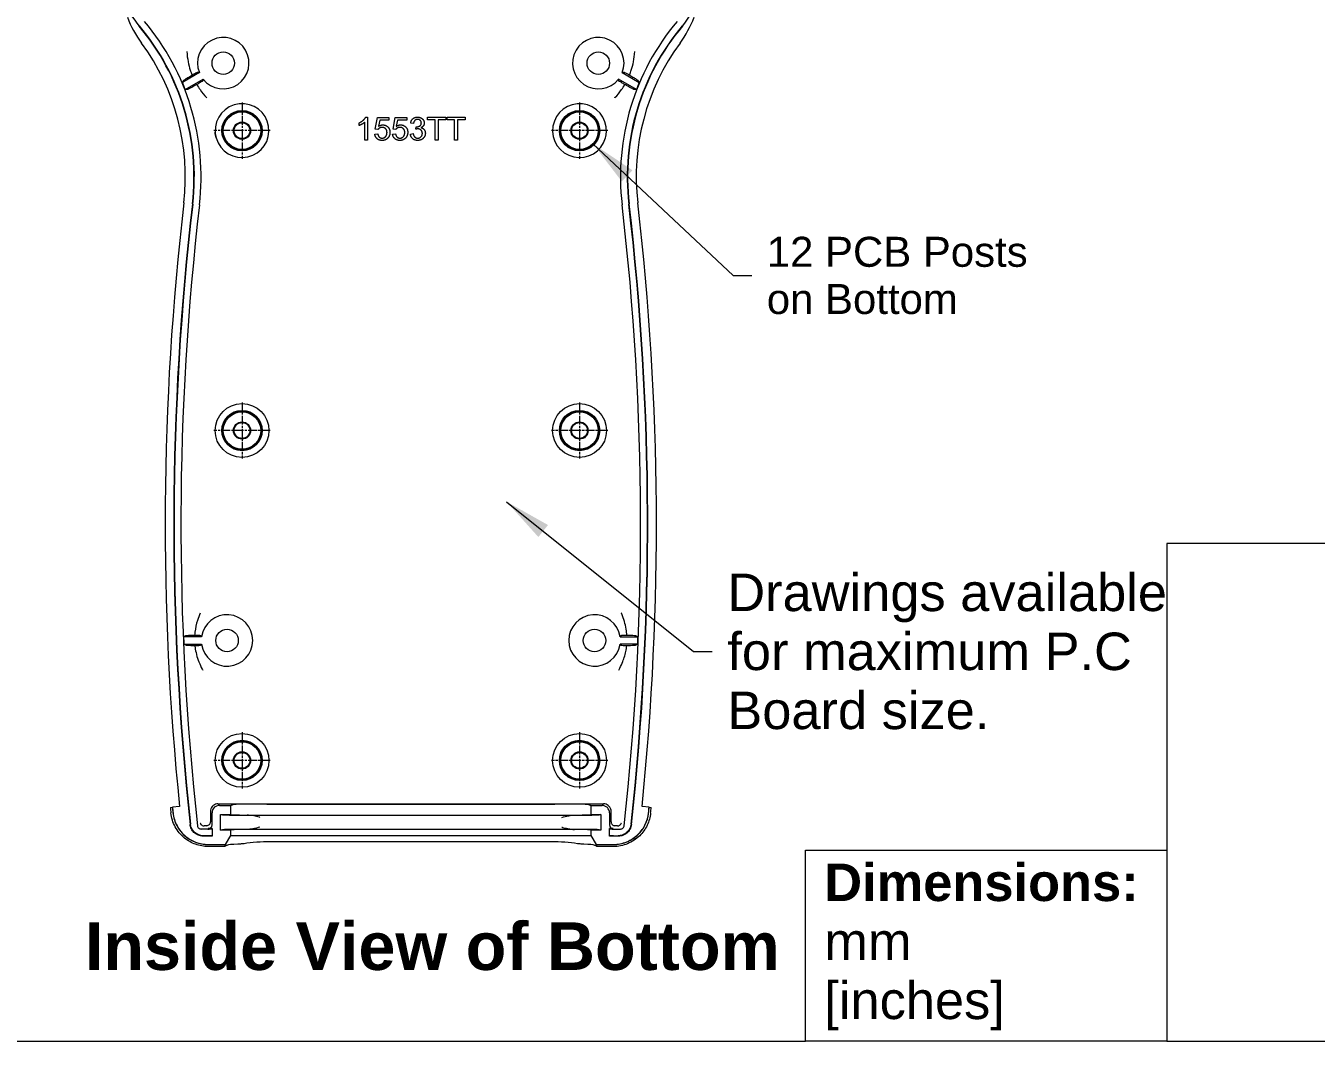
# Model space of a CAD drawing. Header units: millimetres. Extents: x 23 to 674, y 24 to 517.
# Drawn here: x 330.3 to 502.3, y 24.1 to 159.6 of the extents above; entities that cross this region are included whole.
import ezdxf
from ezdxf.enums import TextEntityAlignment as Align

# ---------------------------------------------------------------- set-up
doc = ezdxf.new("R2010")
doc.units = ezdxf.units.MM
doc.header["$LTSCALE"] = 2.5
doc.linetypes.add('CHAIN', pattern=[0.7087, 0.4724, -0.0591, 0.1181, -0.0591])
for name, color, linetype, lineweight in [('Center Mark (ANSI)', 7, 'Continuous', 9), ('Sketch Geometry (ANSI)', 7, 'Continuous', 9), ('Symbol (ANSI)', 7, 'Continuous', 9), ('Visible (ANSI)', 7, 'Continuous', 9)]:
    doc.layers.add(name, color=color, linetype=linetype, lineweight=lineweight)
doc.styles.add('Label Text (ANSI)', font='arialbd.ttf')
doc.styles.add('Note Text (ANSI)', font='arial.ttf')
doc.styles.add('Text Style20', font='arial.ttf')
doc.dimstyles.new('Default - mm (ANSI)$7', dxfattribs={"dimscale": 2.5, "dimtxt": 2, "dimasz": 2.5, "dimexe": 3.175, "dimexo": 1, "dimgap": 0.8, "dimtad": 0, "dimtih": 1, "dimtoh": 1, "dimrnd": 1e-08, "dimzin": 4, "dimdsep": 46, "dimtxsty": 'Note Text (ANSI)', "dimblk": 'Filled-1', "dimcen": 0.09, "dimdle": 10, "dimclrd": 256, "dimclre": 256, "dimclrt": 256, "dimadec": 1, "dimazin": 0, "dimtfac": 1.524, "dimtofl": 0, "dimtmove": 0, "dimatfit": 3, "dimfxl": 1, "dimtolj": 1, "dimtzin": 0, "dimlwd": -1, "dimlwe": -1, "dimarcsym": 0})

# ---------------------------------------------------------------- blocks, each defined once
blk = doc.blocks.new('Filled-1')
at = {"color": 0}
for p, q in [((0, 0), (-1, 0.15)), ((-1, 0.15), (-1, -0.15)), ((-1, 0), (0, 0)), ((-1, -0.15), (0, 0))]:
    blk.add_line(p, q, dxfattribs=at)
at = {"color": 0, "flags": 128}
blk.add_lwpolyline([(-1, -0.15), (0, 0), (-1, 0.15), (-1, -0.15)], dxfattribs=at)
at = {"color": 0}
blk.add_solid([(-1, -0.15), (0, 0), (-1, 0.15), (-1, -0.15)], dxfattribs=at)
blk = doc.blocks.new('Title Blocks HAMMOND')
at = {"layer": 'Sketch Geometry (ANSI)'}
for p, q in [((269.997, 36.196), (193.212, 36.196)), ((193.212, 36.196), (193.212, 9.64)), ((173.942, 9.64), (173.942, 19.837)), ((173.942, 19.837), (193.212, 19.837)), ((193.212, 19.837), (193.212, 9.64)), ((9.353, 9.64), (173.942, 9.64)), ((193.212, 9.64), (173.942, 9.64)), ((193.212, 9.64), (269.997, 9.64))]:
    blk.add_line(p, q, dxfattribs=at)
at = {"layer": 'Symbol (ANSI)', "insert": (174.947, 14.667), "char_height": 2, "width": 30.72329, "attachment_point": 4, "line_spacing_factor": 0.944221, "style": 'Note Text (ANSI)'}
blk.add_mtext('\\fArial|b1|i0;\\H2.0000;Dimensions:\\fArial|b0|i0;\\H2.0000;\\Pmm\\P[inches]', dxfattribs=at)
at = {"layer": 'Symbol (ANSI)', "style": 'Text Style20'}
blk.add_attdef('<TITLE>_001', text='', height=5, dxfattribs=at).set_placement((230.163, 16.385), align=Align.MIDDLE_CENTER)

msp = doc.modelspace()

# ---------------------------------------------------------------- linework, layer by layer
at = {"layer": 'Center Mark (ANSI)', "linetype": 'CHAIN'}
for p, q in [((359.1167, 149.3297), (359.1167, 141.8297)), ((404.1167, 149.3297), (404.1167, 141.8297)), ((362.8667, 145.5797), (355.3667, 145.5797)), ((407.8667, 145.5797), (400.3667, 145.5797)), ((359.1167, 109.3297), (359.1167, 101.8297)), ((404.1167, 109.3297), (404.1167, 101.8297)), ((362.8667, 105.5797), (355.3667, 105.5797)), ((407.8667, 105.5797), (400.3667, 105.5797)), ((359.1167, 65.3297), (359.1167, 57.8297)), ((404.1167, 65.3297), (404.1167, 57.8297)), ((362.8667, 61.5797), (355.3667, 61.5797)), ((407.8667, 61.5797), (400.3667, 61.5797))]:
    msp.add_line(p, q, dxfattribs=at)
at = {"layer": 'Visible (ANSI)'}
for p, q in [((353.4277, 153.3158), (351.159, 152.006)), ((409.8057, 153.3158), (412.0744, 152.006)), ((351.5379, 151.0701), (353.9277, 152.4498)), ((411.6955, 151.0701), (409.3057, 152.4498)), ((374.7382, 146.2586), (374.7382, 146.6212)), ((375.4867, 144.3245), (375.4867, 146.7095)), ((375.6192, 147.386), (375.861, 147.386)), ((375.861, 147.386), (375.861, 144.3245)), ((376.8884, 145.7681), (377.1837, 147.3349)), ((377.1837, 147.3349), (378.6993, 147.3349)), ((377.4835, 146.9769), (377.3185, 146.1586)), ((378.6993, 146.9769), (377.4835, 146.9769)), ((378.6993, 147.3349), (378.6993, 146.9769)), ((379.2572, 145.7681), (379.5525, 147.3349)), ((379.5525, 147.3349), (381.0681, 147.3349)), ((379.8523, 146.9769), (379.6873, 146.1586)), ((381.0681, 146.9769), (379.8523, 146.9769)), ((381.0681, 147.3349), (381.0681, 146.9769)), ((381.9724, 146.5282), (381.5981, 146.5956)), ((383.8507, 147.0141), (383.8507, 147.3744)), ((383.8507, 147.3744), (386.2683, 147.3744)), ((384.8549, 147.0141), (383.8507, 147.0141)), ((384.8549, 144.3245), (384.8549, 147.0141)), ((386.2683, 147.0141), (385.2594, 147.0141)), ((385.2594, 147.0141), (385.2594, 144.3245)), ((386.2683, 147.3744), (386.2683, 147.0141)), ((386.4543, 147.0141), (386.4543, 147.3744)), ((386.4543, 147.3744), (388.8719, 147.3744)), ((387.4585, 147.0141), (386.4543, 147.0141)), ((387.4585, 144.3245), (387.4585, 147.0141)), ((388.8719, 147.0141), (387.863, 147.0141)), ((387.863, 147.0141), (387.863, 144.3245)), ((388.8719, 147.3744), (388.8719, 147.0141)), ((376.821, 145.1241), (377.2139, 145.1567)), ((377.2395, 145.7216), (376.8884, 145.7681)), ((379.1898, 145.1241), (379.5827, 145.1567)), ((379.6082, 145.7216), (379.2572, 145.7681)), ((381.5609, 145.1334), (381.9352, 145.1823)), ((382.3002, 145.7704), (382.3397, 146.0982)), ((375.861, 144.3245), (375.4867, 144.3245)), ((385.2594, 144.3245), (384.8549, 144.3245)), ((387.863, 144.3245), (387.4585, 144.3245)), ((353.723, 78.0797), (351.3228, 78.0797)), ((409.5104, 78.0797), (411.9106, 78.0797)), ((351.365, 77.0797), (353.723, 77.0797)), ((411.8684, 77.0797), (409.5104, 77.0797)), ((349.561, 55.3159), (349.8247, 55.343)), ((350.7869, 55.4509), (349.8412, 55.3535)), ((355.9115, 55.7848), (407.322, 55.7848)), ((356.1166, 55.5797), (357.6167, 55.5797)), ((357.6167, 55.5797), (357.9304, 55.6841)), ((357.6167, 54.3797), (357.6167, 55.5797)), ((362.4242, 55.7586), (400.8092, 55.7586)), ((405.303, 55.6841), (405.6167, 55.5797)), ((405.6167, 55.5797), (407.1169, 55.5797)), ((405.6167, 55.5797), (405.6167, 54.3797)), ((413.3923, 55.3535), (412.4465, 55.4509)), ((413.4088, 55.343), (413.6725, 55.3159)), ((355.1167, 52.9797), (355.1167, 54.5798)), ((356.2667, 52.2797), (356.2667, 54.3797)), ((356.2667, 54.3797), (357.6167, 54.3797)), ((356.2667, 54.3797), (356.5015, 54.321)), ((357.6167, 54.3797), (357.9304, 54.3274)), ((362.4242, 54.2902), (400.8092, 54.2902)), ((405.303, 54.3274), (405.6167, 54.3797)), ((405.6167, 54.3797), (406.9667, 54.3797)), ((406.9667, 54.3797), (406.7319, 54.321)), ((406.9667, 54.3797), (406.9667, 52.2797)), ((408.1167, 54.5798), (408.1167, 52.9797)), ((354.5689, 52.4308), (353.6691, 52.4308)), ((355.1167, 52.4797), (354.6169, 52.4797)), ((355.0682, 52.4473), (355.1167, 52.4797)), ((355.1167, 52.4797), (355.1167, 51.4797)), ((356.2667, 52.2797), (356.5015, 52.3383)), ((357.6167, 52.2797), (356.2667, 52.2797)), ((357.9304, 52.3319), (357.6167, 52.2797)), ((357.6167, 51.5797), (357.6167, 52.2797)), ((400.8092, 52.3691), (362.4242, 52.3691)), ((405.6167, 52.2797), (405.303, 52.3319)), ((406.9667, 52.2797), (405.6167, 52.2797)), ((405.6167, 52.2797), (405.6167, 51.5797)), ((406.9667, 52.2797), (406.7319, 52.3383)), ((408.6165, 52.4797), (408.1167, 52.4797)), ((408.1167, 52.4797), (408.1653, 52.4473)), ((408.1167, 51.4797), (408.1167, 52.4797)), ((408.6646, 52.4308), (409.5644, 52.4308)), ((355.1167, 51.4797), (353.9363, 51.4797)), ((354.5689, 51.5286), (353.9801, 51.5286)), ((354.5917, 50.3797), (356.9229, 50.3797)), ((354.5917, 50.3622), (356.9391, 50.3622)), ((356.7858, 50.0971), (354.6075, 50.0971)), ((355.1167, 51.4797), (355.0682, 51.512)), ((356.9391, 50.3622), (356.7858, 50.0971)), ((357.1869, 50.29), (356.7858, 50.0971)), ((356.9229, 50.3797), (357.6167, 51.5797)), ((356.9229, 50.3797), (356.9391, 50.3622)), ((357.6167, 51.5797), (357.9304, 51.5797)), ((357.9304, 51.5797), (362.4242, 51.5797)), ((362.4242, 51.5797), (400.8092, 51.5797)), ((400.8092, 50.7133), (362.4242, 50.7133)), ((400.8092, 51.5797), (405.303, 51.5797)), ((405.303, 51.5797), (405.6167, 51.5797)), ((405.6167, 51.5797), (406.3105, 50.3797)), ((406.4476, 50.0971), (406.0466, 50.29)), ((406.2944, 50.3622), (406.3105, 50.3797)), ((406.4476, 50.0971), (406.2944, 50.3622)), ((406.2944, 50.3622), (408.6417, 50.3622)), ((406.3105, 50.3797), (408.6417, 50.3797)), ((408.626, 50.0971), (406.4476, 50.0971)), ((408.1653, 51.512), (408.1167, 51.4797)), ((409.2971, 51.4797), (408.1167, 51.4797)), ((408.6646, 51.5286), (409.2533, 51.5286))]:
    msp.add_line(p, q, dxfattribs=at)
for centre, radius in [((356.6167, 154.5797), 1.5), ((406.6167, 154.5797), 1.5), ((359.1167, 145.5797), 2.6853), ((359.1167, 145.5797), 2.596), ((359.1167, 145.5797), 2.5), ((404.1167, 145.5797), 2.6853), ((404.1167, 145.5797), 2.596), ((404.1167, 145.5797), 2.5), ((359.1167, 145.5797), 1.15), ((359.1167, 145.5797), 1.054), ((404.1167, 145.5797), 1.15), ((404.1167, 145.5797), 1.054), ((359.1167, 105.5797), 3.5873), ((404.1167, 105.5797), 3.5873), ((359.1167, 105.5797), 2.6853), ((359.1167, 105.5797), 2.596), ((359.1167, 105.5797), 2.5), ((359.1167, 105.5797), 1.15), ((404.1167, 105.5797), 2.6853), ((404.1167, 105.5797), 2.596), ((404.1167, 105.5797), 2.5), ((404.1167, 105.5797), 1.15), ((359.1167, 105.5797), 1.054), ((404.1167, 105.5797), 1.054), ((357.1167, 77.5797), 1.5), ((406.1167, 77.5797), 1.5), ((359.1167, 61.5797), 3.5873), ((359.1167, 61.5797), 2.6853), ((359.1167, 61.5797), 2.596), ((359.1167, 61.5797), 2.5), ((404.1167, 61.5797), 3.5873), ((404.1167, 61.5797), 2.6853), ((404.1167, 61.5797), 2.596), ((404.1167, 61.5797), 2.5), ((359.1167, 61.5797), 1.15), ((359.1167, 61.5797), 1.054), ((404.1167, 61.5797), 1.15), ((404.1167, 61.5797), 1.054)]:
    msp.add_circle(centre, radius, dxfattribs=at)
for centre, radius, start, end in [((353.8167, 166.606), 11, 180, 220.007265), ((409.4167, 166.606), 11, 319.992739, 0), ((357.5265, 165.928), 14.6492, 200.875647, 216.318772), ((321.4335, 139.4262), 32.2289, 353.345188, 40.007264), ((441.7999, 139.4262), 32.2289, 139.992739, 186.654808), ((405.7069, 165.928), 14.6492, 323.681228, 339.124353), ((321.4335, 139.4262), 31.2778, 353.345188, 40.007264), ((321.4335, 139.4262), 31.3267, 353.345188, 40.007264), ((441.7999, 139.4262), 31.3267, 139.992739, 186.654808), ((441.7999, 139.4262), 31.2778, 139.992739, 186.654808), ((321.4335, 139.4262), 30.1285, 353.345192, 36.273792), ((356.6167, 154.5797), 3.4303, 218.38124, 201.61876), ((406.6167, 154.5797), 3.4303, 338.38124, 321.61876), ((441.7999, 139.4262), 30.1285, 143.726208, 186.654808), ((321.4335, 139.4262), 32.2778, 21.145555, 22.937974), ((441.7999, 139.4262), 32.2778, 157.062023, 158.854442), ((359.1167, 145.5797), 3.5873, 195.644426, 182.903943), ((404.1167, 145.5797), 3.5873, 357.095986, 344.35564), ((359.1167, 145.5797), 3.5873, 182.903943, 195.644426), ((404.1167, 145.5797), 3.5873, 344.35564, 357.095986), ((718.6667, 93.0797), 369.7992, 173.345192, 185.840223), ((44.5667, 93.0797), 369.7992, 354.159777, 6.654808), ((718.6667, 93.0797), 368.65, 173.345192, 186.235499), ((718.6667, 93.0797), 368.6011, 173.345192, 186.228653), ((718.6667, 93.0797), 367.6989, 173.345192, 186.277213), ((44.5667, 93.0797), 367.6989, 353.722787, 6.654808), ((44.5667, 93.0797), 368.6011, 353.771347, 6.654808), ((44.5667, 93.0797), 368.65, 353.764501, 6.654808), ((357.1167, 77.5797), 3.4303, 188.38124, 171.61876), ((406.1167, 77.5797), 3.4303, 8.38124, 351.61876), ((718.6667, 93.0797), 367.65, 182.338298, 182.49428), ((44.5667, 93.0797), 367.65, 357.50572, 357.661702), ((718.6667, 93.0797), 371.0325, 185.841697, 185.956632), ((718.6667, 93.0797), 370.7675, 185.841671, 185.959094), ((718.6667, 93.0797), 370.75, 185.84032, 185.959094), ((44.5667, 93.0797), 370.75, 354.040906, 354.15968), ((44.5667, 93.0797), 370.7675, 354.040906, 354.158329), ((44.5667, 93.0797), 371.0325, 354.043368, 354.158303)]:
    msp.add_arc(centre, radius, start, end, dxfattribs=at)
for centre, major_axis, ratio, start_param, end_param in [((356.1169, 54.5795), (-0.7073, 0.7073), 0.99969546, 5.49793944, 7.06843118), ((355.9118, 54.7846), (-0.7073, 0.7073), 0.99969546, 5.49793944, 6.16917915), ((362.4242, 55.68), (-4.5, 0), 0.01745506, 4.71238898, 6.23082543), ((400.8092, 55.68), (-4.5, 0), 0.01745506, 3.19395253, 4.71238898), ((407.1166, 54.5795), (0.7073, 0.7073), 0.99969546, 5.49793944, 7.06843118), ((407.3217, 54.7846), (0.7073, 0.7073), 0.99969546, 0.11400615, 0.78524587), ((361.4985, 54.3225), (5, 0), 0.00872687, 3.17649925, 4.3657609), ((362.4242, 54.3295), (4.5, 0), 0.00872687, 3.19395253, 4.71238898), ((400.8092, 54.3295), (4.5, 0), 0.00872687, 4.71238898, 6.23082543), ((401.7349, 54.3225), (5, 0), 0.00872687, 5.05901707, 6.24827873), ((354.5689, 52.4482), (-0.5, 0), 0.03492077, 1.57079633, 3.08923278), ((354.6166, 52.98), (0.2237, -0.4476), 0.9992388, 5.81996405, 7.39015129), ((361.4985, 52.3368), (-5, 0), 0.00872687, 5.05901707, 6.24827871), ((362.4242, 52.3298), (-4.5, 0), 0.00872687, 4.71238898, 6.23082543), ((400.8092, 52.3298), (-4.5, 0), 0.00872687, 3.19395253, 4.71238898), ((401.7349, 52.3368), (-5, 0), 0.00872687, 3.17649924, 4.36576089), ((408.6168, 52.98), (-0.2237, -0.4476), 0.9992388, 5.17621932, 6.74640657), ((408.6646, 52.4482), (-0.5, 0), 0.03492077, 0.05235988, 1.57079633), ((354.5689, 51.5111), (0.5, 0), 0.03492077, 0.05235988, 1.57079633), ((362.4242, 50.2768), (5.2512, 0), 0.03492787, 2.40445743, 3.06910814), ((400.8092, 50.2768), (-5.2512, 0), 0.03492787, 3.21407717, 3.87872788), ((408.6646, 51.5111), (0.5, 0), 0.03492077, 1.57079633, 3.08923278)]:
    msp.add_ellipse(centre, major_axis=major_axis, ratio=ratio, start_param=start_param, end_param=end_param, dxfattribs=at)
for points, knots in [([(351.7513, 156.1398), (351.7516, 156.1351), (351.7519, 156.1304), (351.783, 155.6674), (351.8413, 155.2098), (352.0041, 154.383), (352.0991, 154.0119), (352.2808, 153.4481), (352.3509, 153.253), (352.4372, 153.036), (352.4467, 153.0123), (352.4563, 152.9888)], [-0.679996146, -0.679996146, -0.679996146, -0.679996146, -0.678582107, -0.678582107, -0.540801428, -0.540801428, -0.426725197, -0.426725197, -0.365085678, -0.365085678, -0.357544612, -0.357544612, -0.357544612, -0.357544612]), ([(410.7771, 152.9888), (410.7866, 153.012), (410.796, 153.0353), (410.8821, 153.2518), (410.9522, 153.4467), (411.1337, 154.0096), (411.2286, 154.38), (411.3919, 155.2073), (411.4504, 155.6662), (411.4816, 156.1304), (411.4819, 156.1351), (411.4822, 156.1398)], [-0.321037821, -0.321037821, -0.321037821, -0.321037821, -0.313607218, -0.313607218, -0.25201543, -0.25201543, -0.138152875, -0.138152875, 0, 0, 0.001414056, 0.001414056, 0.001414056, 0.001414056]), ([(352.4563, 152.9888), (352.5865, 153.0625), (352.7181, 153.1363), (352.9317, 153.2547), (353.0411, 153.3142), (353.164, 153.3784), (353.203, 153.3968), (353.2068, 153.3954)], [0.287996199, 0.287996199, 0.287996199, 0.287996199, 0.335589303, 0.335589303, 0.391267052, 0.391267052, 0.443931975, 0.443931975, 0.443931975, 0.443931975]), ([(410.0266, 153.3954), (410.0304, 153.3968), (410.0694, 153.3784), (410.1924, 153.3142), (410.3017, 153.2547), (410.5154, 153.1363), (410.647, 153.0625), (410.7771, 152.9888)], [0.448984126, 0.448984126, 0.448984126, 0.448984126, 0.501649048, 0.501649048, 0.557326797, 0.557326797, 0.604919948, 0.604919948, 0.604919948, 0.604919948]), ([(351.3903, 152.3375), (351.3957, 152.3452), (351.4437, 152.3781), (351.5971, 152.4754), (351.7386, 152.5621), (352.0401, 152.7432), (352.2537, 152.8699), (352.4533, 152.987), (352.4548, 152.9879), (352.4563, 152.9888)], [0.60112555, 0.60112555, 0.60112555, 0.60112555, 0.668168239, 0.668168239, 0.742412834, 0.742412834, 0.816935283, 0.816935283, 0.817499131, 0.817499131, 0.817499131, 0.817499131]), ([(353.0846, 151.7285), (353.0522, 151.7101), (353.0208, 151.6922), (352.7903, 151.5613), (352.5734, 151.4394), (352.2659, 151.2689), (352.1205, 151.19), (351.9608, 151.1065), (351.9093, 151.082), (351.9009, 151.0817)], [0.361914461, 0.361914461, 0.361914461, 0.361914461, 0.373220825, 0.373220825, 0.447890714, 0.447890714, 0.52201886, 0.52201886, 0.588906621, 0.588906621, 0.588906621, 0.588906621]), ([(353.8862, 152.2187), (353.8855, 152.2147), (353.8501, 152.1902), (353.733, 152.1158), (353.6268, 152.0508), (353.4001, 151.9147), (353.2392, 151.8192), (353.0882, 151.7306), (353.0864, 151.7296), (353.0846, 151.7285)], [0.448984126, 0.448984126, 0.448984126, 0.448984126, 0.501649048, 0.501649048, 0.557326797, 0.557326797, 0.613440382, 0.613440382, 0.614117852, 0.614117852, 0.614117852, 0.614117852]), ([(353.0846, 151.7285), (353.2221, 151.4976), (353.3689, 151.2733), (353.792, 150.6787), (354.0852, 150.321), (354.4011, 149.9794), (354.4043, 149.976), (354.4075, 149.9725)], [-0.218099019, -0.218099019, -0.218099019, -0.218099019, -0.138147124, -0.138147124, 0, 0, 0.001414056, 0.001414056, 0.001414056, 0.001414056]), ([(408.8259, 149.9725), (408.8291, 149.976), (408.8323, 149.9794), (409.1474, 150.3201), (409.4398, 150.6768), (409.8632, 151.2712), (410.0107, 151.4966), (410.1488, 151.7285)], [-0.679995804, -0.679995804, -0.679995804, -0.679995804, -0.678581765, -0.678581765, -0.540807146, -0.540807146, -0.460483216, -0.460483216, -0.460483216, -0.460483216]), ([(410.1488, 151.7285), (410.147, 151.7296), (410.1452, 151.7306), (409.9942, 151.8192), (409.8333, 151.9147), (409.6066, 152.0508), (409.5005, 152.1158), (409.3834, 152.1902), (409.3479, 152.2147), (409.3473, 152.2187)], [0.278798203, 0.278798203, 0.278798203, 0.278798203, 0.279475718, 0.279475718, 0.335589303, 0.335589303, 0.391267052, 0.391267052, 0.443931975, 0.443931975, 0.443931975, 0.443931975]), ([(411.3326, 151.0817), (411.3241, 151.082), (411.2726, 151.1065), (411.1129, 151.19), (410.9676, 151.2689), (410.6601, 151.4394), (410.4431, 151.5613), (410.2127, 151.6922), (410.1812, 151.7101), (410.1488, 151.7285)], [0.602616912, 0.602616912, 0.602616912, 0.602616912, 0.669504673, 0.669504673, 0.743632819, 0.743632819, 0.818302708, 0.818302708, 0.82960912, 0.82960912, 0.82960912, 0.82960912]), ([(410.7771, 152.9888), (410.7786, 152.9879), (410.7802, 152.987), (410.9797, 152.8699), (411.1933, 152.7432), (411.4948, 152.5621), (411.6364, 152.4754), (411.7898, 152.3781), (411.8377, 152.3452), (411.8431, 152.3375)], [0.370971522, 0.370971522, 0.370971522, 0.370971522, 0.371535426, 0.371535426, 0.446057874, 0.446057874, 0.52030247, 0.52030247, 0.587345159, 0.587345159, 0.587345159, 0.587345159]), ([(355.6623, 144.6123), (355.5969, 144.8461), (355.5552, 145.0864), (355.5366, 145.3525), (355.5352, 145.3753), (355.5341, 145.3979)], [-0.4430392977, -0.4430392977, -0.4430392977, -0.4430392977, -0.3886766532, -0.3886766532, -0.3835770536, -0.3835770536, -0.3835770536, -0.3835770536]), ([(407.5711, 144.6123), (407.6366, 144.8461), (407.6783, 145.0864), (407.6969, 145.3525), (407.6982, 145.3753), (407.6994, 145.3979)], [-0.4430389929, -0.4430389929, -0.4430389929, -0.4430389929, -0.3886766532, -0.3886766532, -0.3835773851, -0.3835773851, -0.3835773851, -0.3835773851]), ([(353.5504, 81.2386), (353.5485, 81.2344), (353.5466, 81.2301), (353.4071, 80.9119), (353.2854, 80.5904), (353.0197, 79.7499), (352.9022, 79.221), (352.8221, 78.5494), (352.8094, 78.4156), (352.8002, 78.2814)], [-0.785523904, -0.785523904, -0.785523904, -0.785523904, -0.784138172, -0.784138172, -0.681594557, -0.681594557, -0.520344199, -0.520344199, -0.480294937, -0.480294937, -0.480294937, -0.480294937]), ([(410.4333, 78.2814), (410.4146, 78.5519), (410.3823, 78.8203), (410.2185, 79.7856), (410.0126, 80.4632), (409.7216, 81.15), (409.7053, 81.188), (409.6868, 81.2301), (409.6849, 81.2344), (409.6831, 81.2386)], [-0.304448339, -0.304448339, -0.304448339, -0.304448339, -0.223798967, -0.223798967, -0.012406174, -0.012406174, 0, 0, 0.001390005, 0.001390005, 0.001390005, 0.001390005]), ([(351.6591, 78.2511), (351.667, 78.2551), (351.7241, 78.2596), (351.904, 78.2672), (352.0685, 78.2715), (352.3944, 78.2772), (352.5987, 78.2797), (352.8002, 78.2814)], [0.006875348, 0.006875348, 0.006875348, 0.006875348, 0.074040795, 0.074040795, 0.14807999, 0.14807999, 0.212313109, 0.212313109, 0.212313109, 0.212313109]), ([(352.8002, 78.2814), (352.9222, 78.2802), (353.0392, 78.2786), (353.2629, 78.2748), (353.3874, 78.2715), (353.526, 78.2657), (353.569, 78.2621), (353.5715, 78.259)], [0.296671968, 0.296671968, 0.296671968, 0.296671968, 0.335589303, 0.335589303, 0.391267052, 0.391267052, 0.443931975, 0.443931975, 0.443931975, 0.443931975]), ([(409.6619, 78.259), (409.6645, 78.2621), (409.7075, 78.2657), (409.8461, 78.2715), (409.9705, 78.2748), (410.1942, 78.2786), (410.3113, 78.2802), (410.4333, 78.2814)], [0.448984126, 0.448984126, 0.448984126, 0.448984126, 0.501649048, 0.501649048, 0.557326797, 0.557326797, 0.596244132, 0.596244132, 0.596244132, 0.596244132]), ([(410.4333, 78.2814), (410.6347, 78.2797), (410.8391, 78.2772), (411.1649, 78.2715), (411.3294, 78.2672), (411.5093, 78.2596), (411.5665, 78.2551), (411.5744, 78.2511)], [0.973036081, 0.973036081, 0.973036081, 0.973036081, 1.0372692, 1.0372692, 1.111308395, 1.111308395, 1.178473841, 1.178473841, 1.178473841, 1.178473841]), ([(352.8275, 76.8782), (352.6361, 76.8799), (352.4453, 76.8823), (352.127, 76.8878), (351.9621, 76.8921), (351.7815, 76.8997), (351.724, 76.9042), (351.7158, 76.9083)], [0.976417218, 0.976417218, 0.976417218, 0.976417218, 1.037295342, 1.037295342, 1.111398594, 1.111398594, 1.178566177, 1.178566177, 1.178566177, 1.178566177]), ([(353.5715, 76.9003), (353.569, 76.8972), (353.526, 76.8936), (353.3874, 76.8878), (353.2629, 76.8846), (353.0461, 76.8808), (352.9397, 76.8794), (352.8275, 76.8782)], [0.448984126, 0.448984126, 0.448984126, 0.448984126, 0.501649048, 0.501649048, 0.557326797, 0.557326797, 0.593334519, 0.593334519, 0.593334519, 0.593334519]), ([(352.8275, 76.8782), (352.8345, 76.8137), (352.8423, 76.7493), (352.8946, 76.3576), (352.9583, 76.035), (353.2188, 75.0308), (353.4819, 74.3733), (353.8306, 73.7139), (353.8502, 73.6775), (353.8722, 73.6371), (353.8744, 73.633), (353.8766, 73.6289)], [-0.34113168, -0.34113168, -0.34113168, -0.34113168, -0.321850898, -0.321850898, -0.223798968, -0.223798968, -0.012406174, -0.012406174, 0, 0, 0.001390005, 0.001390005, 0.001390005, 0.001390005]), ([(409.3568, 73.6289), (409.3591, 73.633), (409.3613, 73.6371), (409.5275, 73.9422), (409.6763, 74.2521), (410.013, 75.0668), (410.1753, 75.5837), (410.3377, 76.3667), (410.378, 76.6211), (410.406, 76.8782)], [-0.785523902, -0.785523902, -0.785523902, -0.785523902, -0.78413817, -0.78413817, -0.681594556, -0.681594556, -0.520344198, -0.520344198, -0.443583792, -0.443583792, -0.443583792, -0.443583792]), ([(410.406, 76.8782), (410.2937, 76.8794), (410.1873, 76.8808), (409.9705, 76.8846), (409.8461, 76.8878), (409.7075, 76.8936), (409.6645, 76.8972), (409.6619, 76.9003)], [0.299581581, 0.299581581, 0.299581581, 0.299581581, 0.335589303, 0.335589303, 0.391267052, 0.391267052, 0.443931975, 0.443931975, 0.443931975, 0.443931975]), ([(411.5176, 76.9083), (411.5094, 76.9042), (411.4519, 76.8997), (411.2714, 76.8921), (411.1065, 76.8878), (410.7881, 76.8823), (410.5973, 76.8799), (410.406, 76.8782)], [0.006875527, 0.006875527, 0.006875527, 0.006875527, 0.074043109, 0.074043109, 0.148146362, 0.148146362, 0.209024486, 0.209024486, 0.209024486, 0.209024486]), ([(355.2895, 55.5678), (355.2748, 55.5561), (355.2605, 55.544), (355.1691, 55.4626), (355.1032, 55.3822), (354.9913, 55.1919), (354.95, 55.0807), (354.918, 54.9051), (354.9125, 54.8446), (354.9125, 54.784)], [0.239535613, 0.239535613, 0.239535613, 0.239535613, 0.2446808486, 0.2446808486, 0.2730511439, 0.2730511439, 0.3053297737, 0.3053297737, 0.3219472002, 0.3219472002, 0.3219472002, 0.3219472002]), ([(408.3209, 54.784), (408.3209, 54.8807), (408.307, 54.9768), (408.2428, 55.194), (408.1822, 55.31), (408.0547, 55.4692), (408.002, 55.5217), (407.944, 55.5678)], [0.0332995993, 0.0332995993, 0.0332995993, 0.0332995993, 0.0624392198, 0.0624392198, 0.1015308434, 0.1015308434, 0.1239024237, 0.1239024237, 0.1239024237, 0.1239024237]), ([(354.6075, 50.0971), (354.0332, 50.0971), (353.4633, 50.196), (352.3821, 50.583), (351.8789, 50.8683), (350.9325, 51.6457), (350.5153, 52.1529), (349.8985, 53.2994), (349.7051, 53.9277), (349.6375, 54.5755)], [-0.735089635, -0.735089635, -0.735089635, -0.735089635, -0.562819308, -0.562819308, -0.390568088, -0.390568088, -0.195385863, -0.195385863, 0, 0, 0, 0]), ([(349.9028, 54.5872), (349.9628, 54.0124), (350.295, 52.8897), (351.7218, 51.0254), (353.4358, 50.3623), (354.5917, 50.3622)], [-0.735067921, -0.735067921, -0.735067921, -0.735067921, -0.551300941, -0.36753396, 0, 0, 0, 0]), ([(349.9202, 54.589), (349.9836, 53.9814), (350.1648, 53.3921), (350.7428, 52.3156), (351.1341, 51.8388), (352.0232, 51.1068), (352.4968, 50.8378), (353.5146, 50.4729), (354.0512, 50.3797), (354.5917, 50.3797)], [0, 0, 0, 0, 0.183252596, 0.183252596, 0.366565968, 0.366565968, 0.528766687, 0.528766687, 0.690938763, 0.690938763, 0.690938763, 0.690938763]), ([(354.4182, 52.8772), (354.4255, 52.8774), (354.4328, 52.8778), (354.5008, 52.8824), (354.5625, 52.8978), (354.6719, 52.9499), (354.7193, 52.9825), (354.7983, 53.0605), (354.8303, 53.1032), (354.8798, 53.1978), (354.8971, 53.2486), (354.9105, 53.3273), (354.9129, 53.3535), (354.9132, 53.3821), (354.9133, 53.3844), (354.9133, 53.3867)], [-0.0887878752, -0.0887878752, -0.0887878752, -0.0887878752, -0.0861501756, -0.0861501756, -0.0642882968, -0.0642882968, -0.0457407361, -0.0457407361, -0.0293051741, -0.0293051741, -0.0131718517, -0.0131718517, -0.0052889202, -0.0052889202, -0.0045992262, -0.0045992262, -0.0045992262, -0.0045992262]), ([(361.4985, 53.9815), (361.4952, 53.9823), (361.4918, 53.9831), (361.4584, 53.9913), (361.4282, 53.9987), (361.1547, 54.0655), (360.9114, 54.1241), (360.3349, 54.2409), (360.0442, 54.2807), (359.7999, 54.2815)], [-0.141679927, -0.141679927, -0.141679927, -0.141679927, -0.140913127, -0.140913127, -0.133969034, -0.133969034, -0.077929581, -0.077929581, 0, 0, 0, 0]), ([(401.7349, 53.9815), (401.7383, 53.9823), (401.7416, 53.9831), (402.054, 54.0596), (402.3629, 54.1356), (402.9602, 54.2491), (403.2159, 54.2808), (403.4336, 54.2815)], [-0.142391949, -0.142391949, -0.142391949, -0.142391949, -0.141617266, -0.141617266, -0.069438171, -0.069438171, 0, 0, 0, 0]), ([(408.3202, 53.3867), (408.3202, 53.3857), (408.3202, 53.3847), (408.3203, 53.3583), (408.3224, 53.3331), (408.3263, 53.3082), (408.3344, 53.2563), (408.3505, 53.2064), (408.4012, 53.1044), (408.4382, 53.0555), (408.5314, 52.9681), (408.588, 52.9336), (408.7029, 52.8893), (408.7597, 52.8786), (408.8152, 52.8772)], [-0.0078890393, -0.0078890393, -0.0078890393, -0.0078890393, -0.0075878609, -0.0075878609, 0, 0, 0, 0.0158085261, 0.0158085261, 0.0347927844, 0.0347927844, 0.0565130993, 0.0565130993, 0.0769570005, 0.0769570005, 0.0769570005, 0.0769570005]), ([(413.596, 54.5755), (413.5364, 54.0044), (413.3789, 53.4478), (412.8817, 52.4126), (412.5458, 51.9417), (411.6744, 51.0811), (411.1266, 50.7188), (409.9223, 50.2243), (409.2773, 50.0971), (408.626, 50.0971)], [-0.735089638, -0.735089638, -0.735089638, -0.735089638, -0.562819453, -0.562819453, -0.390569472, -0.390569472, -0.195386498, -0.195386498, 0, 0, 0, 0]), ([(408.6417, 50.3797), (409.2526, 50.3797), (409.8576, 50.4987), (410.9883, 50.9618), (411.5031, 51.3016), (412.3235, 52.1099), (412.6401, 52.553), (413.1087, 53.5274), (413.2572, 54.0513), (413.3133, 54.589)], [0, 0, 0, 0, 0.183252598, 0.183252598, 0.366565965, 0.366565965, 0.528766685, 0.528766685, 0.690938763, 0.690938763, 0.690938763, 0.690938763]), ([(408.6417, 50.3622), (409.2197, 50.3623), (410.3708, 50.5761), (412.3731, 51.8016), (413.2105, 53.4375), (413.3307, 54.5872)], [-0.735067917, -0.735067917, -0.735067917, -0.735067917, -0.551300938, -0.367533959, 0, 0, 0, 0]), ([(353.9363, 51.4797), (353.7084, 51.4797), (353.4826, 51.5242), (353.0611, 51.6972), (352.8694, 51.824), (352.5654, 52.1242), (352.4485, 52.2877), (352.2748, 52.647), (352.2194, 52.8402), (352.1977, 53.0386)], [0, 0, 0, 0, 0.068378279, 0.068378279, 0.136689057, 0.136689057, 0.196550145, 0.196550145, 0.256423626, 0.256423626, 0.256423626, 0.256423626]), ([(353.9801, 51.5286), (353.7522, 51.5286), (353.5265, 51.5731), (353.105, 51.7461), (352.9133, 51.8729), (352.6092, 52.1731), (352.4923, 52.3366), (352.3186, 52.696), (352.2632, 52.8893), (352.2415, 53.0877)], [0, 0, 0, 0, 0.068378294, 0.068378294, 0.136689074, 0.136689074, 0.19656068, 0.19656068, 0.256444684, 0.256444684, 0.256444684, 0.256444684]), ([(353.1724, 52.8758), (353.1795, 52.8111), (353.1992, 52.7484), (353.2615, 52.6341), (353.3035, 52.5836), (353.3982, 52.5067), (353.4482, 52.4786), (353.5556, 52.4405), (353.6121, 52.4308), (353.6691, 52.4308)], [0, 0, 0, 0, 0.0195360211, 0.0195360211, 0.039053079, 0.039053079, 0.0561381429, 0.0561381429, 0.0732272356, 0.0732272356, 0.0732272356, 0.0732272356]), ([(353.5235, 53.2681), (353.5237, 53.2671), (353.5239, 53.2662), (353.5383, 53.1913), (353.5716, 53.1191), (353.6714, 52.998), (353.7357, 52.9469), (353.8914, 52.8784), (353.9746, 52.8625), (354.0592, 52.8659)], [-0.000694863, -0.000694863, -0.000694863, -0.000694863, 0, 0, 0.052974462, 0.052974462, 0.101714489, 0.101714489, 0.147978605, 0.147978605, 0.147978605, 0.147978605]), ([(354.4182, 52.8772), (354.321, 52.8748), (354.231, 52.8722), (354.122, 52.8684), (354.0903, 52.8672), (354.0592, 52.8659)], [-0.1806928834, -0.1806928834, -0.1806928834, -0.1806928834, -0.1479577343, -0.1479577343, -0.1344643637, -0.1344643637, -0.1344643637, -0.1344643637]), ([(361.4985, 52.6779), (361.4952, 52.677), (361.4919, 52.6762), (361.1794, 52.5997), (360.8706, 52.5238), (360.2733, 52.4102), (360.0176, 52.3786), (359.7999, 52.3779)], [-0.142391949, -0.142391949, -0.142391949, -0.142391949, -0.141617266, -0.141617266, -0.069438171, -0.069438171, 0, 0, 0, 0]), ([(401.7349, 52.6779), (401.7383, 52.677), (401.7416, 52.6762), (401.7751, 52.668), (401.8052, 52.6606), (402.0787, 52.5938), (402.3221, 52.5352), (402.8986, 52.4184), (403.1893, 52.3786), (403.4336, 52.3779)], [-0.141679927, -0.141679927, -0.141679927, -0.141679927, -0.140913127, -0.140913127, -0.133969034, -0.133969034, -0.077929581, -0.077929581, 0, 0, 0, 0]), ([(409.1743, 52.8659), (409.1432, 52.8672), (409.1114, 52.8684), (409.0025, 52.8722), (408.9124, 52.8748), (408.8152, 52.8772)], [0.1344643637, 0.1344643637, 0.1344643637, 0.1344643637, 0.1479577343, 0.1479577343, 0.1806928834, 0.1806928834, 0.1806928834, 0.1806928834]), ([(409.1743, 52.8659), (409.2697, 52.8621), (409.3635, 52.883), (409.5184, 52.9621), (409.5765, 53.0123), (409.6661, 53.1286), (409.6961, 53.1961), (409.7095, 53.2662), (409.7097, 53.2671), (409.7099, 53.2681)], [0, 0, 0, 0, 0.043642243, 0.043642243, 0.081926484, 0.081926484, 0.122832344, 0.122832344, 0.123406504, 0.123406504, 0.123406504, 0.123406504]), ([(410.9919, 53.0877), (410.9672, 52.8612), (410.8984, 52.6416), (410.6807, 52.2414), (410.5338, 52.0645), (410.2024, 51.7949), (410.0272, 51.6963), (409.6511, 51.5627), (409.4529, 51.5286), (409.2533, 51.5286)], [0, 0, 0, 0, 0.068378217, 0.068378217, 0.136688905, 0.136688905, 0.196560661, 0.196560661, 0.256444683, 0.256444683, 0.256444683, 0.256444683]), ([(411.0357, 53.0386), (411.011, 52.8121), (410.9422, 52.5925), (410.7244, 52.1923), (410.5775, 52.0155), (410.2461, 51.7459), (410.0709, 51.6474), (409.6948, 51.5138), (409.4967, 51.4797), (409.2971, 51.4797)], [0, 0, 0, 0, 0.068378202, 0.068378202, 0.136688889, 0.136688889, 0.196550127, 0.196550127, 0.256423626, 0.256423626, 0.256423626, 0.256423626]), ([(409.5644, 52.4308), (409.6295, 52.4308), (409.694, 52.4435), (409.8144, 52.4929), (409.8692, 52.5292), (409.956, 52.6149), (409.9894, 52.6615), (410.039, 52.7641), (410.0548, 52.8192), (410.0611, 52.8758)], [0, 0, 0, 0, 0.019536027, 0.019536027, 0.0390530921, 0.0390530921, 0.0561381439, 0.0561381439, 0.0732272356, 0.0732272356, 0.0732272356, 0.0732272356]), ([(362.4242, 50.7133), (361.8417, 50.7133), (361.2139, 50.6772), (360.0317, 50.5605), (359.477, 50.4829), (358.8561, 50.4199), (358.6898, 50.406), (358.5363, 50.4)], [0, 0, 0, 0, 0.174763881, 0.174763881, 0.349527762, 0.349527762, 0.413884447, 0.413884447, 0.413884447, 0.413884447]), ([(404.6971, 50.4), (404.5436, 50.406), (404.3773, 50.4199), (403.7564, 50.4829), (403.2018, 50.5605), (402.0196, 50.6772), (401.3917, 50.7133), (400.8092, 50.7133)], [-0.413884446, -0.413884446, -0.413884446, -0.413884446, -0.349527762, -0.349527762, -0.174763881, -0.174763881, 0, 0, 0, 0])]:
    msp.add_open_spline(points, degree=3, knots=knots, dxfattribs=at)
for points, degree in [([(353.2068, 153.3954), (353.3182, 153.3539), (353.4277, 153.3158)], 2), ([(409.8057, 153.3158), (409.9152, 153.3539), (410.0266, 153.3954)], 2), ([(353.9277, 152.4498), (353.906, 152.336), (353.8862, 152.2187)], 2), ([(409.3473, 152.2187), (409.3275, 152.336), (409.3057, 152.4498)], 2), ([(374.7382, 146.6212), (375.052, 146.7676), (375.5216, 147.1884), (375.6192, 147.386)], 2), ([(375.4867, 146.7095), (375.3519, 146.5817), (374.9125, 146.3236), (374.7382, 146.2586)], 2), ([(377.3185, 146.1586), (377.5928, 146.3492), (377.895, 146.3492)], 2), ([(377.895, 146.3492), (378.2948, 146.3492), (378.8435, 145.796), (378.8435, 145.3613)], 2), ([(379.6873, 146.1586), (379.9616, 146.3492), (380.2638, 146.3492)], 2), ([(380.2638, 146.3492), (380.6636, 146.3492), (381.2122, 145.796), (381.2122, 145.3613)], 2), ([(381.5981, 146.5956), (381.6679, 146.9722), (382.1537, 147.386), (382.5163, 147.386)], 2), ([(382.5233, 147.0791), (382.3048, 147.0791), (382.0142, 146.8048), (381.9724, 146.5282)], 2), ([(382.4001, 146.0935), (382.6396, 146.0935), (383.0231, 146.3446), (383.0231, 146.6026)], 2), ([(382.5163, 147.386), (382.7651, 147.386), (383.1858, 147.1721), (383.409, 146.8025), (383.409, 146.5956)], 2), ([(383.0231, 146.6026), (383.0231, 146.8095), (382.7442, 147.0791), (382.5233, 147.0791)], 2), ([(383.409, 146.5956), (383.409, 146.398), (383.1975, 146.0726), (382.9882, 145.9773)], 2), ([(377.802, 144.2733), (377.3859, 144.2733), (376.8582, 144.7383), (376.821, 145.1241)], 2), ([(377.2139, 145.1567), (377.2581, 144.8684), (377.5742, 144.5802), (377.7997, 144.5802)], 2), ([(377.795, 146.0191), (377.6137, 146.0191), (377.3231, 145.8541), (377.2395, 145.7216)], 2), ([(378.4459, 145.3264), (378.4459, 145.6472), (378.0879, 146.0191), (377.795, 146.0191)], 2), ([(377.7997, 144.5802), (378.074, 144.5802), (378.4459, 144.9893), (378.4459, 145.3264)], 2), ([(378.6017, 144.6429), (378.3088, 144.2733), (377.802, 144.2733)], 2), ([(378.8435, 145.3613), (378.8435, 144.9451), (378.6017, 144.6429)], 2), ([(380.1708, 144.2733), (379.7547, 144.2733), (379.227, 144.7383), (379.1898, 145.1241)], 2), ([(379.5827, 145.1567), (379.6268, 144.8684), (379.943, 144.5802), (380.1685, 144.5802)], 2), ([(380.1638, 146.0191), (379.9825, 146.0191), (379.6919, 145.8541), (379.6082, 145.7216)], 2), ([(380.8147, 145.3264), (380.8147, 145.6472), (380.4567, 146.0191), (380.1638, 146.0191)], 2), ([(380.1685, 144.5802), (380.4428, 144.5802), (380.8147, 144.9893), (380.8147, 145.3264)], 2), ([(380.9705, 144.6429), (380.6776, 144.2733), (380.1708, 144.2733)], 2), ([(381.2122, 145.3613), (381.2122, 144.9451), (380.9705, 144.6429)], 2), ([(382.5303, 144.2733), (382.1281, 144.2733), (381.5981, 144.7522), (381.5609, 145.1334)], 2), ([(381.9352, 145.1823), (382.0003, 144.8638), (382.3095, 144.5825), (382.5326, 144.5825)], 2), ([(382.5628, 145.8122), (382.4582, 145.8122), (382.3002, 145.7704)], 2), ([(382.3397, 146.0982), (382.3792, 146.0935), (382.4001, 146.0935)], 2), ([(383.5578, 145.2264), (383.5578, 144.8289), (382.9743, 144.2733), (382.5303, 144.2733)], 2), ([(382.5326, 144.5825), (382.7976, 144.5825), (383.1603, 144.9498), (383.1603, 145.2195)], 2), ([(383.1603, 145.2195), (383.1603, 145.4775), (382.8232, 145.8122), (382.5628, 145.8122)], 2), ([(382.9882, 145.9773), (383.2602, 145.9145), (383.5578, 145.5217), (383.5578, 145.2264)], 2), ([(353.5715, 78.259), (353.6473, 78.1674), (353.723, 78.0797)], 2), ([(409.5104, 78.0797), (409.5862, 78.1674), (409.6619, 78.259)], 2), ([(353.723, 77.0797), (353.6473, 76.9919), (353.5715, 76.9003)], 2), ([(409.6619, 76.9003), (409.5862, 76.9919), (409.5104, 77.0797)], 2), ([(354.9125, 54.784), (354.9127, 54.3205), (354.913, 53.8543), (354.9133, 53.3867)], 3), ([(408.3202, 53.3867), (408.3205, 53.8543), (408.3207, 54.3205), (408.3209, 54.784)], 3)]:
    msp.add_open_spline(points, degree=degree, dxfattribs=at)
for points, weights in [([(351.159, 152.006), (351.2743, 152.171), (351.3903, 152.3375)], [1, 1.00001062426, 1]), ([(411.8431, 152.3375), (411.9591, 152.171), (412.0744, 152.006)], [1, 1.00001062442, 1]), ([(351.9009, 151.0817), (351.7186, 151.0759), (351.5379, 151.0701)], [1, 1.00001073274, 1]), ([(411.6955, 151.0701), (411.5149, 151.0759), (411.3326, 151.0817)], [1, 1.00001073194, 1]), ([(351.3228, 78.0797), (351.491, 78.1654), (351.6591, 78.2511)], [1, 1.00000008143, 1]), ([(411.5744, 78.2511), (411.7424, 78.1654), (411.9106, 78.0797)], [1, 1.00000008858, 1]), ([(351.7158, 76.9083), (351.5405, 76.9939), (351.365, 77.0797)], [1, 1.00000009786, 1]), ([(411.8684, 77.0797), (411.693, 76.9939), (411.5176, 76.9083)], [1, 1.00000008617, 1]), ([(349.8412, 55.3535), (349.8329, 55.3482), (349.8247, 55.343)], [1.00780521619, 1.00780503595, 1.00780485528]), ([(413.4088, 55.343), (413.4005, 55.3482), (413.3923, 55.3535)], [1.00780485528, 1.00780503595, 1.00780521619])]:
    msp.add_rational_spline(points, weights, degree=2, dxfattribs=at)

# ---------------------------------------------------------------- block references
at = {"xscale": 2.5, "yscale": 2.5, "zscale": 2.5}
msp.add_blockref('Title Blocks HAMMOND', (-0.6221, 0.0312), dxfattribs=at)

# ---------------------------------------------------------------- texts
at = {"layer": 'Symbol (ANSI)', "attachment_point": 4, "style": 'Note Text (ANSI)'}
for s, insert, char_height, width, line_spacing_factor in [('{\\fArial|b0|i0;\\H4.0000;12 PCB Posts \\Pon Bottom}', (429.0804, 126.2451), 4, 36.341465, 0.944222), ('{Drawings available\\Pfor maximum P.C\\PBoard size.}', (423.8181, 76.0948), 5, 58.616614, 0.944221)]:
    msp.add_mtext(s, dxfattribs=dict(at, insert=insert, char_height=char_height, width=width, line_spacing_factor=line_spacing_factor))
at = {"layer": 'Symbol (ANSI)', "insert": (338.1607, 33.5424), "char_height": 6.35, "attachment_point": 7, "style": 'Label Text (ANSI)'}
msp.add_mtext('Inside View of Bottom', dxfattribs=at)

# ---------------------------------------------------------------- leaders
at = {"layer": 'Symbol (ANSI)', "annotation_type": 0, "has_hookline": 1, "hookline_direction": 0}
for points, text_width in [([(405.9048, 143.8324), (424.5804, 126.2451), (427.0804, 126.2451)], 31.619), ([(394.3918, 96.0902), (419.3181, 76.0948), (421.8181, 76.0948)], 49.5238)]:
    msp.add_leader(points, dimstyle='Default - mm (ANSI)$7', override={"dimtad": 0}, dxfattribs=dict(at, text_width=text_width))

doc.saveas('drawing.dxf')
